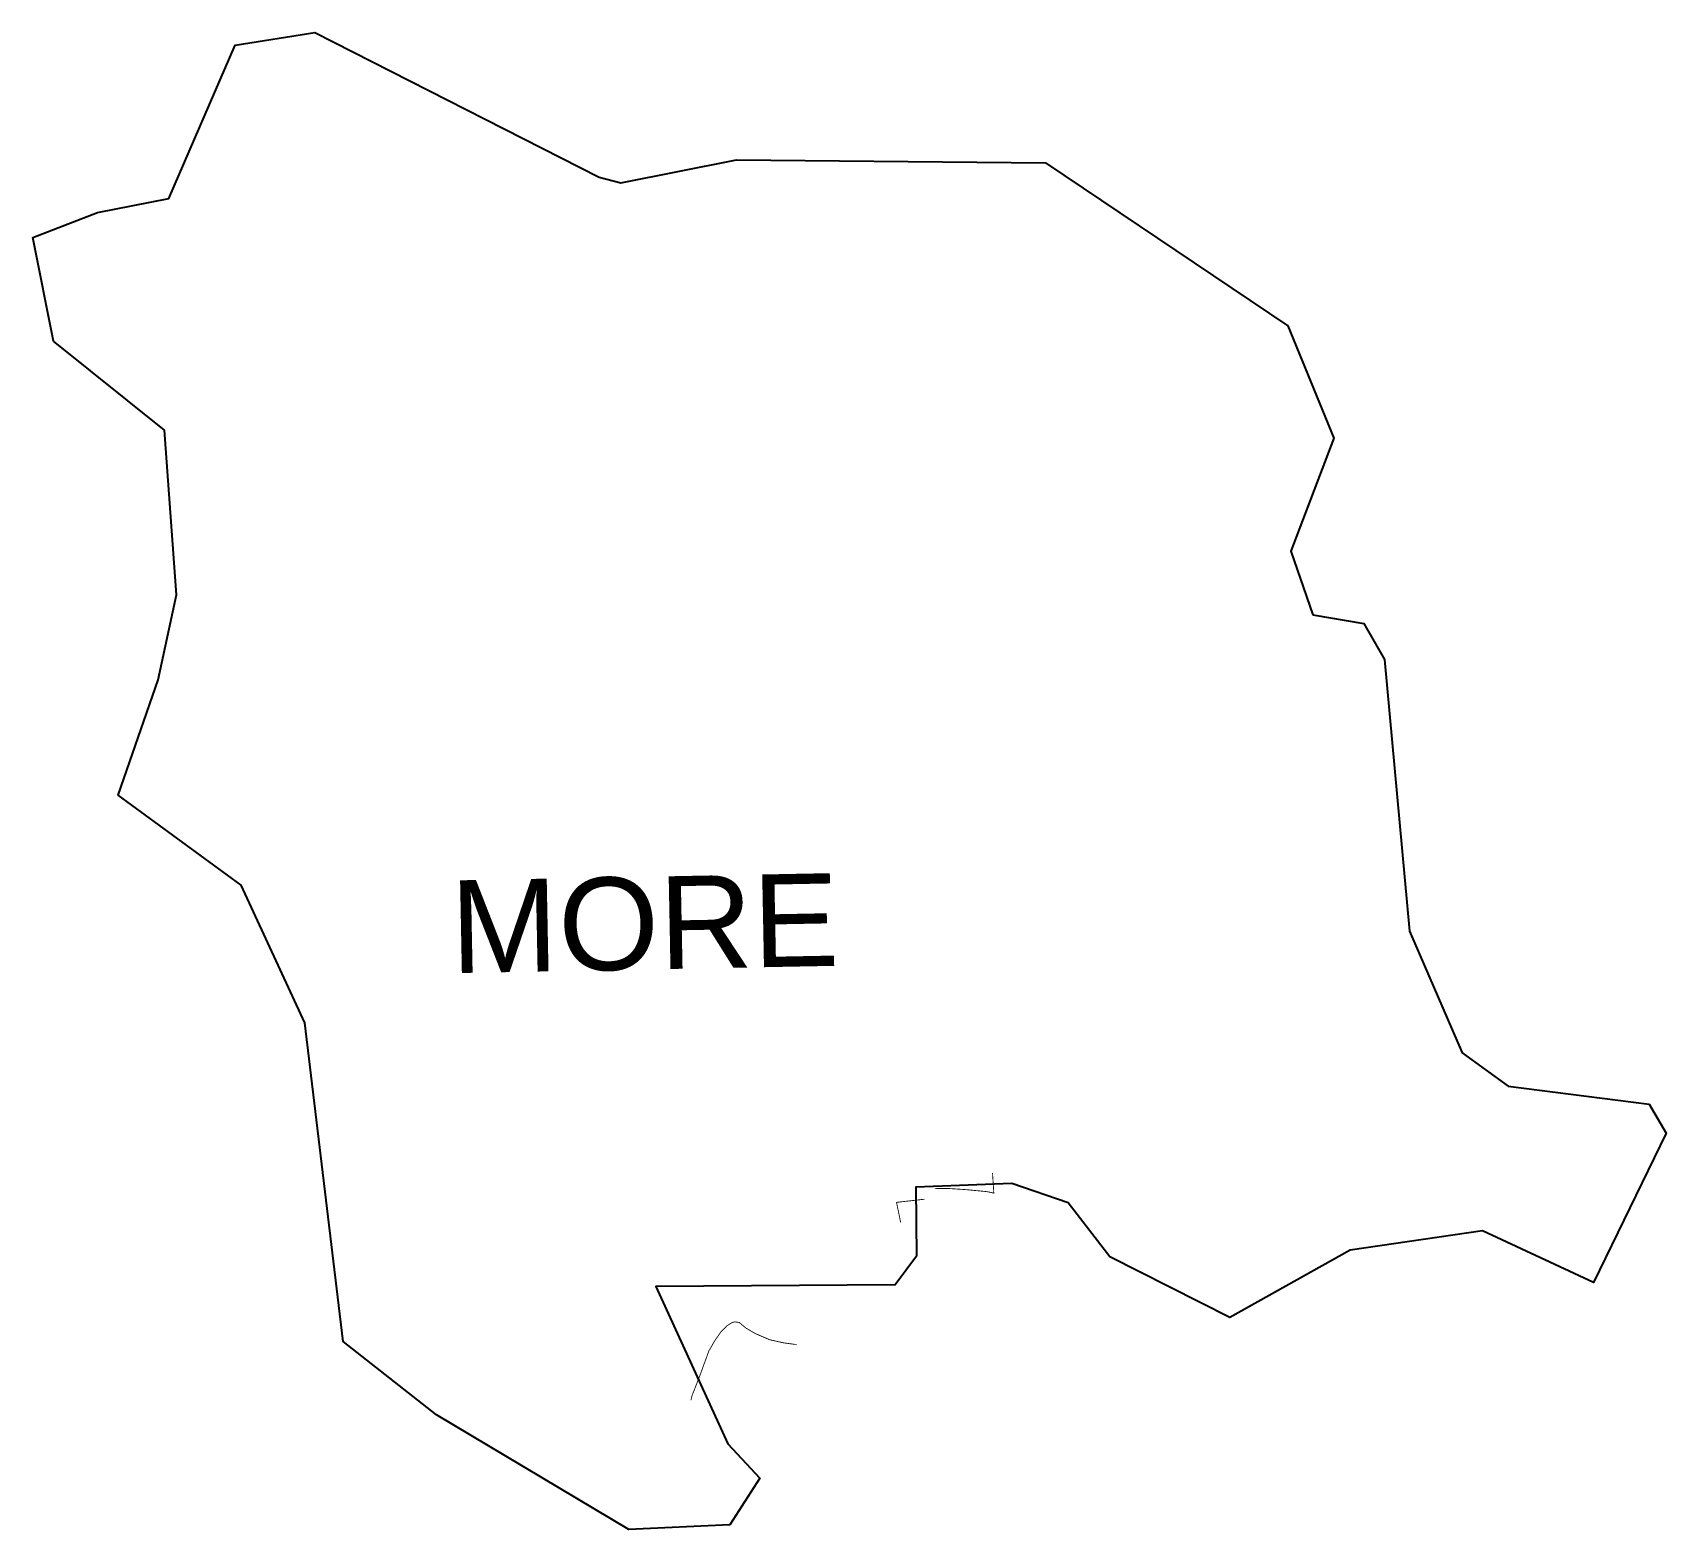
# Model space of a CAD drawing. Header units: metres. Extents: x 279618 to 281534, y 2029873 to 2031628.
import ezdxf

# ---------------------------------------------------------------- set-up
doc = ezdxf.new("R2010")
doc.units = ezdxf.units.M
for name, color, linetype in [('SEAWALL', 170, 'Continuous'), ('village', 3, 'Continuous'), ('VILLAGE NAME', 250, 'Continuous')]:
    doc.layers.add(name, color=color, linetype=linetype)
doc.styles.get("Standard").update_dxf_attribs({"font": 'simplex.shx'})

msp = doc.modelspace()

# ---------------------------------------------------------------- linework, layer by layer
at = {"layer": 'SEAWALL', "color": 30, "const_width": 1, "flags": 128}
for points in [[(280675.8, 2030273), (280693.1, 2030272.8), (280713, 2030271.5), (280736.8, 2030269.2), (280745, 2030267.5), (280743.5, 2030291)], [(280663.7, 2030260.3), (280630.9, 2030256.6), (280635.8, 2030232.9)], [(280389.8, 2030024.4), (280390.9, 2030029.4), (280400.1, 2030053), (280410.8, 2030082.3), (280417.9, 2030094.6), (280424.7, 2030104.3), (280431.9, 2030111.7), (280437.8, 2030115.5), (280441.1, 2030116.5), (280446.5, 2030115.7), (280454.1, 2030109.3), (280465.5, 2030102.6), (280482.1, 2030095.5), (280497.6, 2030092), (280511.1, 2030090.1), (280513.8, 2030090)]]:
    msp.add_lwpolyline(points, dxfattribs=at)
at = {"layer": 'village', "color": 3, "true_color": 0x00ff00}
msp.add_polyline3d([(281119.2, 2030945.8, 0), (281179.1, 2030935.7, 0), (281203.2, 2030893.2, 0), (281232.5, 2030574.6, 0), (281294.1, 2030431.8, 0), (281348.4, 2030392.9, 0), (281513.7, 2030371.9, 0), (281533.7, 2030337.7, 0), (281448.5, 2030162.7, 0), (281318.2, 2030223.4, 0), (281163.1, 2030200.4, 0), (281021.8, 2030121.5, 0), (280881.1, 2030192.8, 0), (280832.1, 2030256.2, 0), (280766.3, 2030278.7, 0), (280653.4, 2030274.4, 0), (280654.5, 2030193.7, 0), (280629.5, 2030159.9, 0), (280348.8, 2030157.8, 0), (280433.1, 2029973.3, 0), (280470.7, 2029933.1, 0), (280435.5, 2029878.5, 0), (280316.8, 2029873.1, 0), (280091.2, 2030007.4, 0), (279981.9, 2030093.4, 0), (279937, 2030467.2, 0), (279862.3, 2030628.6, 0), (279717.9, 2030734.1, 0), (279764.9, 2030869.3, 0), (279786.5, 2030969, 0), (279772.5, 2031162.1, 0), (279642.1, 2031266.5, 0), (279617.8, 2031388.4, 0), (279693.7, 2031417.7, 0), (279777.3, 2031434, 0), (279855.1, 2031613.7, 0), (279948.9, 2031628.5, 0), (280282.1, 2031459.2, 0), (280307.6, 2031452.3, 0), (280443.1, 2031479.4, 0), (280805.6, 2031476, 0), (281089.7, 2031284.5, 0), (281143.6, 2031153, 0), (281093.5, 2031020.3, 0)], close=True, dxfattribs=at)

# ---------------------------------------------------------------- texts
at = {"layer": 'VILLAGE NAME', "insert": (280106.6, 2030634.1), "char_height": 108.748, "attachment_point": 1, "rotation": 1.1028}
msp.add_mtext_dynamic_manual_height_columns('{\\fArial|b0|i0|c0|p34;MORE}', width=726.929, gutter_width=543.7, heights=[0], dxfattribs=at)

doc.saveas('drawing.dxf')
